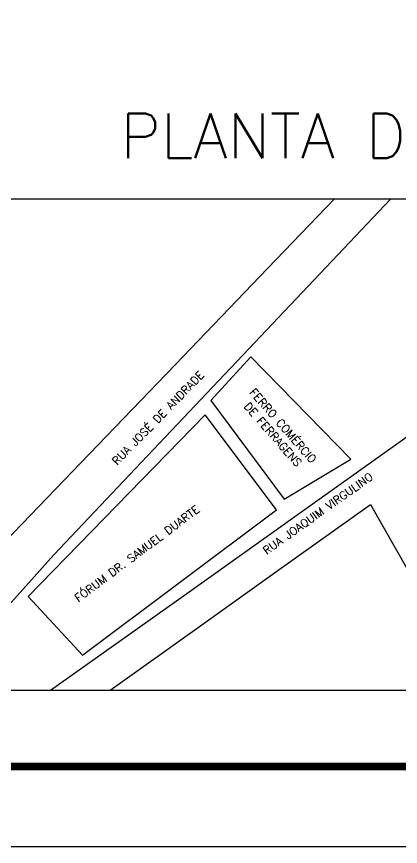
# Model space of a CAD drawing. Header units: metres. Extents: x 3162.2 to 3239.3, y 1435.1 to 1475.8.
# Drawn here: x 3196.26 to 3200.55, y 1438.19 to 1447.47 of the extents above; entities that cross this region are included whole.
import ezdxf

# ---------------------------------------------------------------- set-up
doc = ezdxf.new("R2010")
doc.units = ezdxf.units.M
for name, color, linetype in [('ARQ-FOLHA', 7, 'Continuous'), ('DIAGRAMA', 7, 'Continuous'), ('LEGENDA_TEXTO', 136, 'Continuous')]:
    doc.layers.add(name, color=color, linetype=linetype)
doc.styles.add('ROMANS', font='romans.shx', dxfattribs={"height": 0.2})

# ---------------------------------------------------------------- blocks, each defined once
blk = doc.blocks.new('FOLHA A2')
at = {"layer": 'ARQ-FOLHA'}
blk.add_line((0, -420), (594, -420), dxfattribs=at)
at = {"layer": 'ARQ-FOLHA', "const_width": 1}
blk.add_lwpolyline([(25, -410), (584, -410), (584, -10), (25, -10), (25, -410)], dxfattribs=at)

msp = doc.modelspace()

# ---------------------------------------------------------------- linework, layer by layer
at = {"layer": 'DIAGRAMA'}
for p, q in [((3208.3491, 1445.4305), (3195.0948, 1445.4305)), ((3199.0695, 1444.6585), (3199.8107, 1445.4305)), ((3199.9809, 1444.9465), (3200.4385, 1445.4305)), ((3198.7219, 1443.6148), (3199.9809, 1444.9465)), ((3198.0309, 1443.5769), (3199.0695, 1444.6585)), ((3198.8767, 1443.6645), (3198.4294, 1443.1759)), ((3199.9967, 1442.5223), (3198.8767, 1443.6645)), ((3197.0695, 1442.5756), (3198.0309, 1443.5769)), ((3197.7188, 1442.5538), (3198.7219, 1443.6148)), ((3198.4294, 1443.1759), (3199.2528, 1442.0729)), ((3199.589, 1442.0345), (3201.1803, 1443.1684)), ((3198.3695, 1443.0157), (3196.3887, 1440.9841)), ((3199.1666, 1441.9533), (3198.3695, 1443.0157)), ((3196.1301, 1441.5972), (3197.0695, 1442.5756)), ((3196.6755, 1441.4502), (3197.7188, 1442.5538)), ((3199.2528, 1442.0729), (3199.9967, 1442.5223)), ((3196.9975, 1440.3258), (3199.1666, 1441.9533)), ((3198.135, 1440.9985), (3199.589, 1442.0345)), ((3199.2216, 1441.3027), (3200.2165, 1442.0131)), ((3200.2165, 1442.0131), (3201.3968, 1439.9331)), ((3195.3179, 1439.9331), (3196.6755, 1441.4502)), ((3198.3559, 1440.6845), (3199.2216, 1441.3027)), ((3196.3887, 1440.9841), (3196.9975, 1440.3258)), ((3196.6398, 1439.9331), (3198.135, 1440.9985)), ((3197.3038, 1439.9331), (3198.3559, 1440.6845)), ((3195.0948, 1439.9331), (3208.3491, 1439.9331))]:
    msp.add_line(p, q, dxfattribs=at)

# ---------------------------------------------------------------- block references
at = {"layer": 'ARQ-FOLHA', "xscale": 0.08944633452801547, "yscale": 0.08944633452801547, "zscale": 0.08944633452801547}
msp.add_blockref('FOLHA A2', (3172.7616, 1475.7531), dxfattribs=at)

# ---------------------------------------------------------------- texts
at = {"layer": 'LEGENDA_TEXTO', "insert": (3197.4213, 1446.3897), "char_height": 0.5, "attachment_point": 1, "style": 'ROMANS'}
msp.add_mtext_dynamic_manual_height_columns('PLANTA DE SITUAÇÃO', width=8.551682, gutter_width=1, heights=[0], dxfattribs=at)
at = {"layer": 'LEGENDA_TEXTO', "char_height": 0.089582, "style": 'ROMANS'}
for s, width, heights, insert, attachment_point, rotation in [('RUA JOSÉ DE ANDRADE', 2.195128, [0], (3197.3185, 1442.5102), 1, 45.72516), ('FERRO COMÉRCIO \\PDE FERRAGENS', 1.390162, [0.5447], (3199.1819, 1442.8456), 5, 311.13815), ('RUA JOAQUIM VIRGULINO', 1.425452, [0], (3199.0023, 1441.5207), 1, 35.5312), ('FÓRUM DR. SAMUEL DUARTE', 2.087377, [0], (3196.8969, 1440.9872), 1, 36.88046)]:
    msp.add_mtext_dynamic_manual_height_columns(s, width=width, gutter_width=0.0448, heights=heights, dxfattribs=dict(at, insert=insert, attachment_point=attachment_point, rotation=rotation))

doc.saveas('drawing.dxf')
